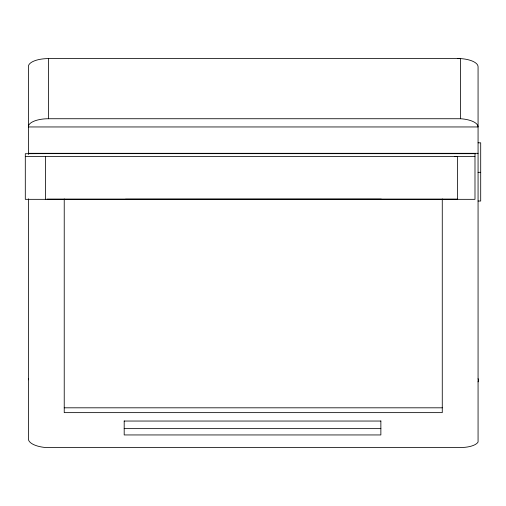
<?xml version="1.0" encoding="UTF-8"?>
<svg xmlns="http://www.w3.org/2000/svg" width="506" height="506" viewBox="0 0 506 506"><rect width="100%" height="100%" fill="white"/><g stroke="black" fill="none" stroke-linecap="round" stroke-linejoin="round"><path stroke-width="0.76" d="M474.989 156.449L454.767 156.525M42.359 153.641L25.3 153.716L25.3 199.332L474.989 199.332L474.989 153.691L42.359 153.641L45.021 153.641M28.387 154.463L28.387 66.811A20.126 7.995 0 0 1 48.5 58.588L460.517 58.588A20.974 8.33 0 0 1 478.069 66.811L478.069 442.023A17.824 7.078 0 0 1 460.7 447.519L45.445 447.519A22.409 8.899 0 0 1 28.387 438.873L28.387 198.814M48.5 118.733L460.517 118.733A20.974 8.33 0 0 1 478.069 126.955L28.387 126.955A20.126 7.995 0 0 1 48.5 118.733L48.5 58.588M478.069 142.819L480.7 142.819L480.7 201.021L478.069 201.021M28.387 153.312L478.069 153.312M478.069 172.331L480.7 172.331M46.982 199.117L457.177 199.117M64.23 407.811L442.269 407.811M124.191 421.043L380.866 421.043M124.191 428.633L380.866 428.633M457.848 58.481L460.517 58.588L460.517 118.733M25.3 156.449L457.43 156.525L457.43 199.402M442.269 198.94L442.269 412.637L64.23 412.637L64.23 198.94M381.322 199.174L125.456 199.244M380.866 420.91L380.866 434.945L124.191 434.945L124.191 420.91M45.413 156.525L45.413 199.402M478.081 378.728A17.824 7.078 0 0 1 478.069 381.878M28.545 379.804A22.409 8.899 0 0 1 28.387 378.728M475.387 153.71L474.995 153.716L475.387 153.697"/></g></svg>
